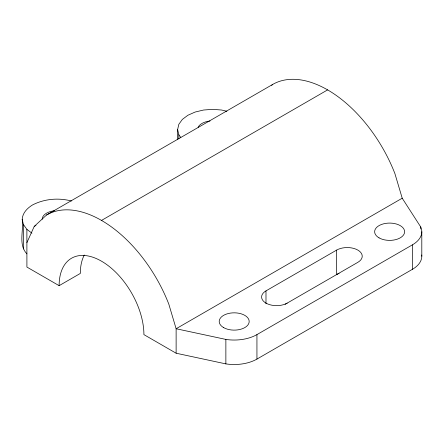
<?xml version="1.0" encoding="UTF-8"?>
<svg xmlns="http://www.w3.org/2000/svg" width="444" height="444" viewBox="0 0 444 444"><rect width="100%" height="100%" fill="white"/><g stroke="black" fill="none" stroke-linecap="round" stroke-linejoin="round"><path stroke-width="0.67" d="M26.884 253.846C18.032 244.6 23.937 230.519 22.2 219.275C22.577 212.898 27.289 208.181 32.445 204.995C44.306 198.823 58.541 197.591 71.412 201.01M177.639 139.732L177.639 129.531L178.832 124.303L182.323 119.436L187.884 115.257L195.127 112.043L203.557 110.029L212.609 109.341L221.661 110.029L226.851 111.272M26.912 242.596L34.227 226.429L46.576 214.979L272.666 84.443A109.89 63.442 60 0 1 394.905 173.598L402.214 198.207L420.707 226.928L420.707 228.965M271.678 85.359L272.666 84.443M34.227 226.429L35.992 225.413M101.515 220.418L327.611 89.888M22.2 219.275L23.393 224.498L26.884 229.37L26.912 267.072L59.124 285.67L80.32 273.432A59.951 34.615 60 0 1 84.299 255.028M402.214 198.207L176.124 328.743L176.124 353.219L225.868 363.891A32.168 18.57 0 0 0 256.937 359.085L412.376 269.342A32.168 18.57 0 0 0 421.733 255M265.989 303.801L265.989 290.881L336.641 250.089A14.991 8.652 0 0 1 357.842 250.089A14.991 8.652 0 0 1 357.842 262.326L285.148 304.295M46.576 214.979A109.89 63.442 60 0 1 168.809 304.134L176.124 328.743L225.868 339.416A32.168 18.57 0 0 0 256.937 334.61L412.376 244.866A32.168 18.57 0 0 0 420.707 226.928M176.124 353.219L143.912 334.621A59.951 34.615 60 0 0 101.515 261.194A59.951 34.615 60 0 0 59.124 285.67M26.884 229.37L31.94 233.172M177.639 129.531L178.832 134.76L180.775 137.462M421.8 231.735L421.8 256.21M412.376 244.866L412.376 269.342M336.641 250.089L336.641 274.564A14.991 8.652 0 0 1 339.083 273.426M256.937 334.61L256.937 359.085M225.868 339.416L225.868 363.891M178.832 134.76L178.832 138.839M23.393 224.498L23.393 248.973M287.185 303.119A14.991 8.652 0 0 1 265.989 303.119A14.991 8.652 0 0 1 265.989 290.881M42.186 219.275A14.991 8.652 0 0 1 54.568 210.75M198.135 127.289A14.991 8.652 0 0 1 210.006 121.012M223.598 327.594A14.991 8.652 0 0 0 248.673 323.715A14.991 8.652 0 0 0 230.314 313.12A14.991 8.652 0 0 0 223.598 327.594M379.037 237.851A14.991 8.652 0 0 0 404.112 233.977A14.991 8.652 0 0 0 385.753 223.376A14.991 8.652 0 0 0 379.037 237.851"/></g></svg>
